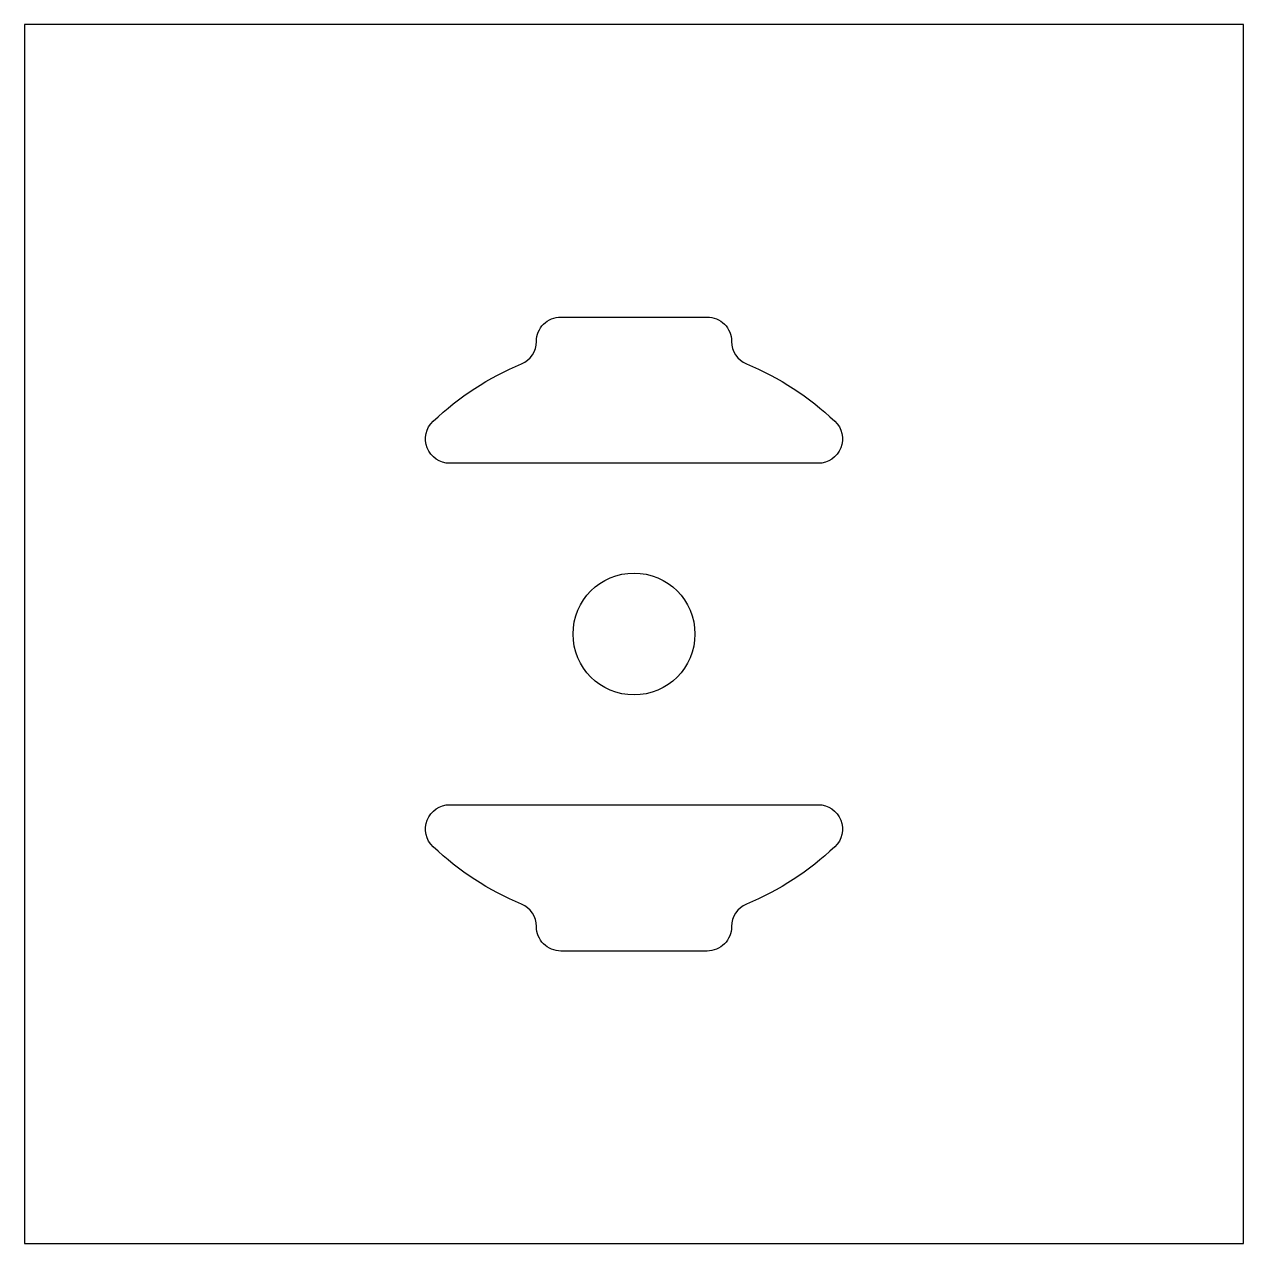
# Model space of a CAD drawing. Header units: millimetres. Extents: x -25 to 25, y -25 to 25.
import ezdxf

# ---------------------------------------------------------------- set-up
doc = ezdxf.new("R2010")
doc.units = ezdxf.units.MM
doc.layers.get('0').update_dxf_attribs({"linetype": 'CONTINUOUS'})

msp = doc.modelspace()

# ---------------------------------------------------------------- linework, layer by layer
msp.add_lwpolyline([(25, 25), (-25, 25), (-25, -25), (25, -25)], close=True)
for points in [[(-4.615, 11.077, 0.302776), (-4, 12, -0.414214), (-3, 13), (3, 13, -0.414214), (4, 12, 0.302776), (4.615, 11.077, -0.090664), (8.236, 8.727, -0.678695), (7.55, 7), (-7.55, 7, -0.678695), (-8.236, 8.727, -0.090664)], [(4.615, -11.077, 0.302776), (4, -12, -0.414214), (3, -13), (-3, -13, -0.414214), (-4, -12, 0.302776), (-4.615, -11.077, -0.090664), (-8.236, -8.727, -0.678695), (-7.55, -7), (7.55, -7, -0.678695), (8.236, -8.727, -0.090664)]]:
    msp.add_lwpolyline(points, format="xyb", close=True)
msp.add_circle((0, 0), 2.5)

doc.saveas('drawing.dxf')
